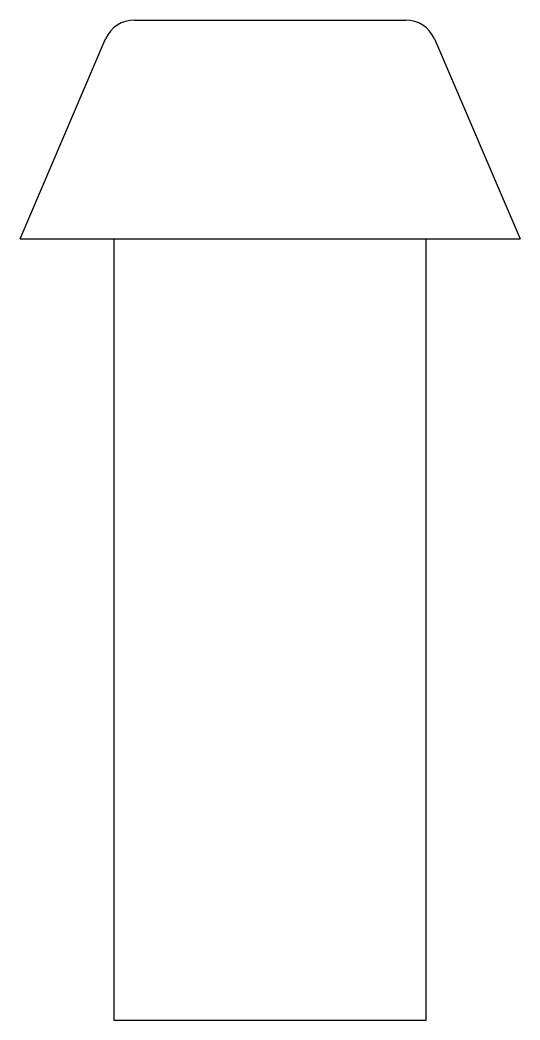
# Model space of a CAD drawing. Header units: millimetres. Extents: x -16 to 16, y -50 to 14.
import ezdxf

# ---------------------------------------------------------------- set-up
doc = ezdxf.new("R2010")
doc.units = ezdxf.units.MM
doc.header["$MEASUREMENT"] = 0

msp = doc.modelspace()

# ---------------------------------------------------------------- linework, layer by layer
for p, q in [((-8.681, 14), (8.681, 14)), ((-16, 0), (-10.519, 12.788)), ((10.519, 12.788), (16, 0)), ((-16, 0), (16, 0)), ((-10, 0), (-10, -50)), ((10, -50), (10, 0)), ((-10, -50), (10, -50))]:
    msp.add_line(p, q)
for centre, start, end in [((-8.681, 12), 90, 156.80141), ((8.681, 12), 23.19859, 90)]:
    msp.add_arc(centre, 2, start, end)

doc.saveas('drawing.dxf')
